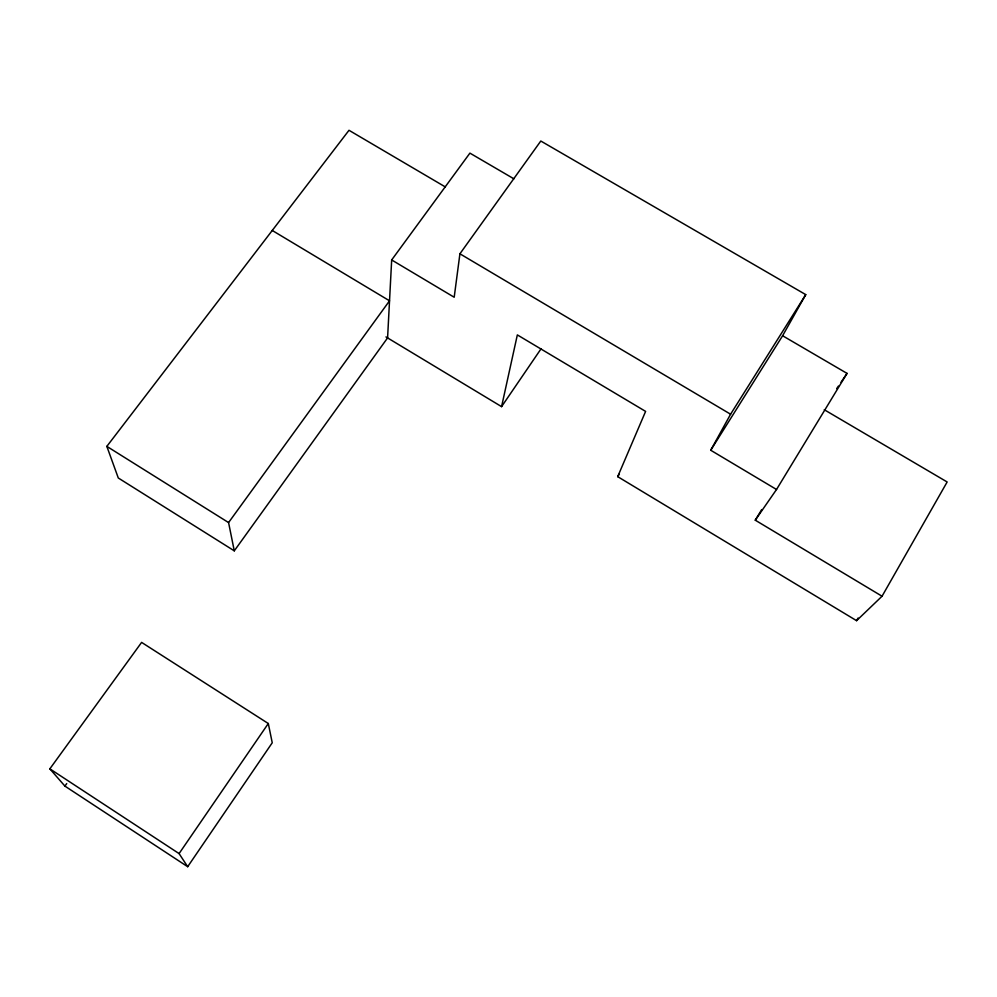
<?xml version="1.0" encoding="UTF-8"?>
<svg xmlns="http://www.w3.org/2000/svg" width="997" height="997" viewBox="0 0 997 997"><rect width="100%" height="100%" fill="white"/><g stroke="black" fill="none" stroke-linecap="round" stroke-linejoin="round"><path stroke-width="1.5" d="M513.891 178.812L469.911 153.127L391.671 259.955L387.584 337.908L234.283 550.843L118.294 477.999L106.841 446.369L349 130.295L445.397 186.975M782.608 335.752L847.039 373.389L776.526 489.49L710.724 450.245L782.608 335.752L805.75 294.626L540.798 141.026L459.916 253.799L454.196 297.243L391.671 259.955M385.964 336.936L501.578 406.639L517.343 334.905L645.607 411.4L617.704 476.653L856.573 620.67L882.046 596.231L947.15 481.975L824.245 409.717M710.724 450.245L730.589 414.216L805.75 294.626M856.573 620.67L858.105 618.003M882.046 596.231L755.265 520.185L761.708 509.592M617.704 476.653L619.386 474.049M836.695 388.618L838.427 386.076M841.007 382.275L847.039 373.389M187.685 866.705L272.243 742.777L268.305 723.523L141.611 642.392L49.85 768.837L64.917 786.11L187.685 866.705L179.086 853.594L49.85 768.837M501.578 406.639L541.059 348.788M179.086 853.594L268.305 723.523M755.265 520.185L776.526 489.49M64.917 786.11L66.724 783.592M234.283 550.843L228.575 522.578L389.528 300.807L272.256 230.469M459.916 253.799L730.589 414.216M106.841 446.369L228.575 522.578"/></g></svg>
